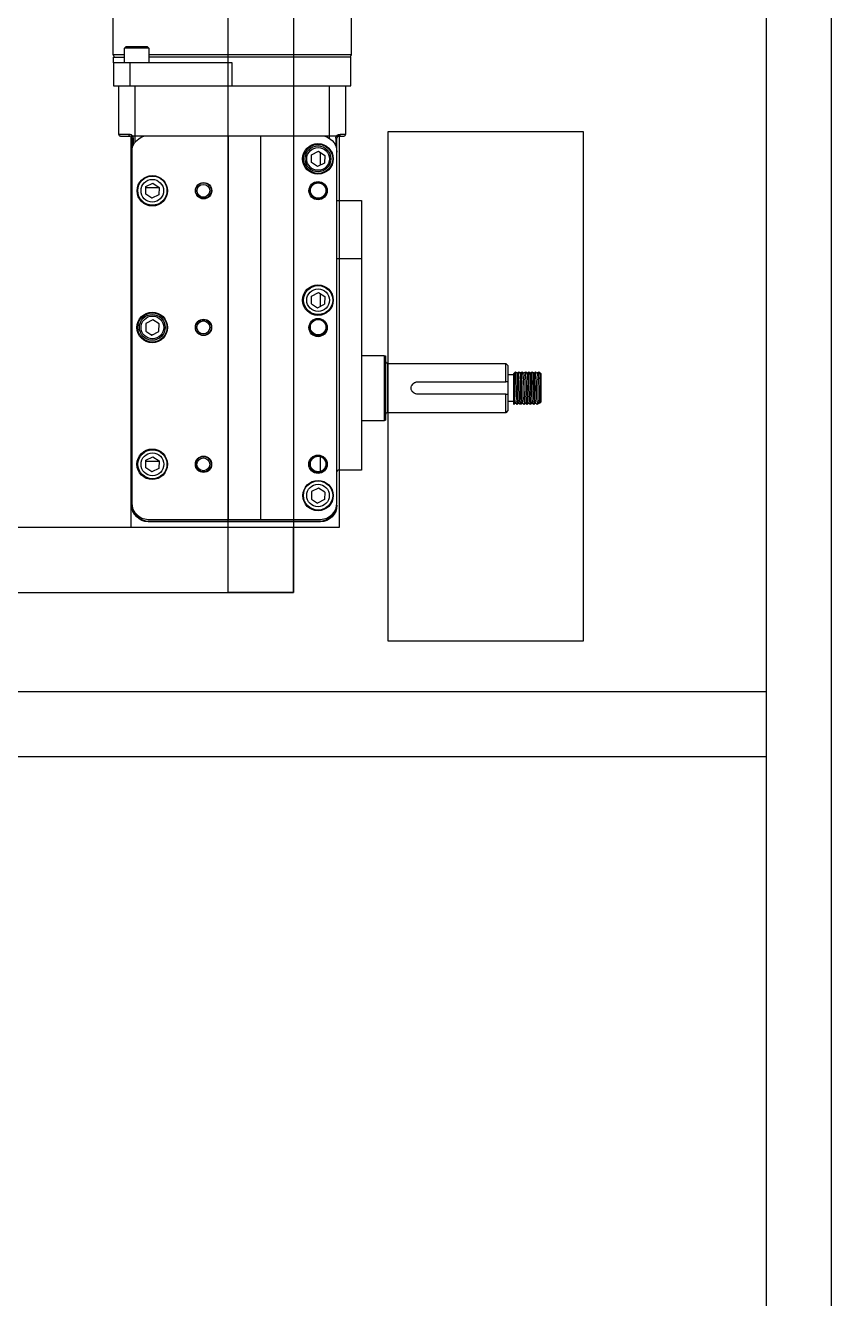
# Model space of a CAD drawing. Header units: inches. Extents: x 4 to 211, y 30 to 478.
# Drawn here: x 84.81 to 97.16, y 398.12 to 417.62 of the extents above; entities that cross this region are included whole.
import ezdxf

# ---------------------------------------------------------------- set-up
doc = ezdxf.new("R2010")
doc.units = ezdxf.units.IN
doc.header["$MEASUREMENT"] = 0
doc.layers.add('CONSTRUCTION', color=3, linetype='Continuous')
doc.layers.add('OBJECT', color=7, linetype='Continuous')

msp = doc.modelspace()

# ---------------------------------------------------------------- linework, layer by layer
at = {"layer": 'CONSTRUCTION'}
for p, q in [((86.15164, 417.17057), (86.15164, 421.69445)), ((89.80088, 421.69445), (89.80088, 417.17057)), ((86.17257, 417.13709), (86.15164, 417.17057)), ((86.15583, 417.17057), (86.15164, 417.17057)), ((86.1642, 417.17057), (86.15583, 417.17057)), ((86.18512, 417.17057), (86.1642, 417.17057)), ((86.2186, 417.17057), (86.18512, 417.17057)), ((86.26045, 417.17057), (86.2186, 417.17057)), ((86.31904, 417.17057), (86.26045, 417.17057)), ((86.32322, 417.17057), (86.31904, 417.17057)), ((86.32322, 417.27519), (86.34833, 417.3003)), ((86.32322, 417.04921), (86.32322, 417.27519)), ((86.32741, 417.27519), (86.32322, 417.27519)), ((86.33996, 417.27519), (86.32741, 417.27519)), ((86.36507, 417.27519), (86.33996, 417.27519)), ((86.34833, 417.3003), (86.3567, 417.3003)), ((86.3567, 417.3003), (86.38181, 417.3003)), ((86.39855, 417.27519), (86.36507, 417.27519)), ((86.38181, 417.3003), (86.41111, 417.3003)), ((86.44459, 417.27519), (86.39855, 417.27519)), ((86.41111, 417.3003), (86.45296, 417.3003)), ((86.49062, 417.27519), (86.44459, 417.27519)), ((86.45296, 417.3003), (86.49899, 417.3003)), ((86.54084, 417.27519), (86.49062, 417.27519)), ((86.49899, 417.3003), (86.54502, 417.3003)), ((86.58687, 417.27519), (86.54084, 417.27519)), ((86.54502, 417.3003), (86.58687, 417.3003)), ((86.58687, 417.3003), (86.62454, 417.3003)), ((86.62872, 417.27519), (86.58687, 417.27519)), ((86.62454, 417.3003), (86.65383, 417.3003)), ((86.6622, 417.27519), (86.62872, 417.27519)), ((86.65383, 417.3003), (86.67057, 417.3003)), ((86.68731, 417.27519), (86.6622, 417.27519)), ((86.67057, 417.3003), (86.67476, 417.3003)), ((86.67476, 417.3003), (86.69986, 417.27519)), ((86.69986, 417.27519), (86.68731, 417.27519)), ((86.69986, 417.27519), (86.69986, 417.04921)), ((86.76264, 417.17057), (86.69986, 417.17057)), ((86.87982, 417.17057), (86.76264, 417.17057)), ((87.00536, 417.17057), (86.87982, 417.17057)), ((87.1351, 417.17057), (87.00536, 417.17057)), ((87.2732, 417.17057), (87.1351, 417.17057)), ((87.4113, 417.17057), (87.2732, 417.17057)), ((87.55777, 417.17057), (87.4113, 417.17057)), ((87.70424, 417.17057), (87.55777, 417.17057)), ((87.8549, 417.17057), (87.70424, 417.17057)), ((88.00556, 417.17057), (87.8549, 417.17057)), ((88.15621, 417.17057), (88.00556, 417.17057)), ((88.30687, 417.17057), (88.15621, 417.17057)), ((88.45334, 417.17057), (88.30687, 417.17057)), ((88.59563, 417.17057), (88.45334, 417.17057)), ((88.73791, 417.17057), (88.59563, 417.17057)), ((88.87183, 417.17057), (88.73791, 417.17057)), ((88.99738, 417.17057), (88.87183, 417.17057)), ((89.11874, 417.17057), (88.99738, 417.17057)), ((89.23173, 417.17057), (89.11874, 417.17057)), ((89.33636, 417.17057), (89.23173, 417.17057)), ((89.43261, 417.17057), (89.33636, 417.17057)), ((89.52049, 417.17057), (89.43261, 417.17057)), ((89.59582, 417.17057), (89.52049, 417.17057)), ((89.65859, 417.17057), (89.59582, 417.17057)), ((89.70881, 417.17057), (89.65859, 417.17057)), ((89.75066, 417.17057), (89.70881, 417.17057)), ((89.77996, 417.17057), (89.75066, 417.17057)), ((89.7967, 417.17057), (89.77996, 417.17057)), ((89.80088, 417.17057), (89.78414, 417.13709)), ((89.80088, 417.17057), (89.7967, 417.17057)), ((86.15583, 417.04921), (86.15583, 417.13709)), ((86.15583, 417.13709), (86.1642, 417.13709)), ((86.16001, 417.04921), (86.15583, 417.04921)), ((86.15583, 417.04921), (86.15583, 416.69767)), ((86.17675, 417.04921), (86.16001, 417.04921)), ((86.1642, 417.13709), (86.18094, 417.13709)), ((86.19768, 417.04921), (86.17675, 417.04921)), ((86.18094, 417.13709), (86.21023, 417.13709)), ((86.23116, 417.04921), (86.19768, 417.04921)), ((86.21023, 417.13709), (86.25626, 417.13709)), ((86.26882, 417.04921), (86.23116, 417.04921)), ((86.25626, 417.13709), (86.31067, 417.13709)), ((86.31067, 417.04921), (86.26882, 417.04921)), ((86.31067, 417.13709), (86.32322, 417.13709)), ((86.3567, 417.04921), (86.31067, 417.04921)), ((86.40692, 417.04921), (86.3567, 417.04921)), ((87.97626, 417.04921), (86.40692, 417.04921)), ((86.40692, 417.04921), (86.40692, 416.69767)), ((86.74171, 417.13709), (86.69986, 417.13709)), ((86.85889, 417.13709), (86.74171, 417.13709)), ((86.98025, 417.13709), (86.85889, 417.13709)), ((87.10999, 417.13709), (86.98025, 417.13709)), ((87.2439, 417.13709), (87.10999, 417.13709)), ((87.38619, 417.13709), (87.2439, 417.13709)), ((87.52848, 417.13709), (87.38619, 417.13709)), ((87.67495, 417.13709), (87.52848, 417.13709)), ((87.8256, 417.13709), (87.67495, 417.13709)), ((87.97626, 417.13709), (87.8256, 417.13709)), ((88.12692, 417.13709), (87.97626, 417.13709)), ((87.97626, 416.69767), (87.97626, 417.04921)), ((88.27757, 417.13709), (88.12692, 417.13709)), ((88.42405, 417.13709), (88.27757, 417.13709)), ((88.56633, 417.13709), (88.42405, 417.13709)), ((88.70862, 417.13709), (88.56633, 417.13709)), ((88.84254, 417.13709), (88.70862, 417.13709)), ((88.97227, 417.13709), (88.84254, 417.13709)), ((89.09363, 417.13709), (88.97227, 417.13709)), ((89.21081, 417.13709), (89.09363, 417.13709)), ((89.31543, 417.13709), (89.21081, 417.13709)), ((89.41168, 417.13709), (89.31543, 417.13709)), ((89.49957, 417.13709), (89.41168, 417.13709)), ((89.57908, 417.13709), (89.49957, 417.13709)), ((89.64185, 417.13709), (89.57908, 417.13709)), ((89.70044, 417.13709), (89.64185, 417.13709)), ((89.74229, 417.13709), (89.70044, 417.13709)), ((89.77159, 417.13709), (89.74229, 417.13709)), ((89.79251, 417.13709), (89.77159, 417.13709)), ((89.7967, 417.13709), (89.79251, 417.13709)), ((89.7967, 417.04921), (89.7967, 417.13709)), ((89.7967, 416.69767), (89.7967, 417.04921)), ((86.15583, 416.69767), (86.16001, 416.69767)), ((86.16001, 416.69767), (86.17675, 416.69767)), ((86.17675, 416.69767), (86.19768, 416.69767)), ((86.19768, 416.69767), (86.23116, 416.69767)), ((86.23116, 416.69767), (86.26882, 416.69767)), ((86.23952, 415.95276), (86.23952, 416.69767)), ((86.26882, 416.69767), (86.31067, 416.69767)), ((86.31067, 416.69767), (86.3567, 416.69767)), ((86.3567, 416.69767), (86.40692, 416.69767)), ((86.40692, 416.69767), (87.97626, 416.69767)), ((86.49062, 415.83977), (86.49062, 416.69767)), ((87.97626, 416.69767), (88.12692, 416.69767)), ((88.12692, 416.69767), (88.27757, 416.69767)), ((88.27757, 416.69767), (88.42405, 416.69767)), ((88.42405, 416.69767), (88.53704, 416.69767)), ((88.53704, 416.69767), (89.4619, 416.69767)), ((89.4619, 416.69767), (89.51212, 416.69767)), ((89.4619, 416.69767), (89.4619, 415.89417)), ((89.51212, 416.69767), (89.55816, 416.69767)), ((89.55816, 416.69767), (89.60419, 416.69767)), ((89.60419, 416.69767), (89.64185, 416.69767)), ((89.64185, 416.69767), (89.67115, 416.69767)), ((89.67115, 416.69767), (89.69626, 416.69767)), ((89.69626, 416.69767), (89.70881, 416.69767)), ((89.70881, 416.69767), (89.713, 416.69767)), ((89.713, 416.69767), (89.74229, 416.69767)), ((89.713, 416.69767), (89.713, 415.95276)), ((89.74229, 416.69767), (89.77159, 416.69767)), ((89.77159, 416.69767), (89.79251, 416.69767)), ((89.79251, 416.69767), (89.7967, 416.69767)), ((86.24371, 415.95276), (86.23952, 415.95276)), ((86.23952, 415.95276), (86.23952, 415.94858)), ((86.23952, 415.94858), (86.23952, 415.94439)), ((86.23952, 415.94439), (86.24371, 415.93602)), ((86.24789, 415.95276), (86.24371, 415.95276)), ((86.24371, 415.93602), (86.24789, 415.93184)), ((86.26463, 415.95276), (86.24789, 415.95276)), ((86.24789, 415.93184), (86.25208, 415.92765)), ((86.25208, 415.92765), (86.25626, 415.92765)), ((86.25626, 415.92765), (86.26463, 415.92347)), ((86.28137, 415.95276), (86.26463, 415.95276)), ((86.26463, 415.92347), (86.26882, 415.92347)), ((86.26882, 415.92347), (86.273, 415.92347)), ((86.273, 415.92347), (86.27719, 415.92347)), ((86.27719, 415.92347), (86.28974, 415.92347)), ((86.3023, 415.95276), (86.28137, 415.95276)), ((86.28974, 415.92347), (86.30648, 415.92347)), ((86.33159, 415.95276), (86.3023, 415.95276)), ((86.30648, 415.92347), (86.32741, 415.92347)), ((86.32741, 415.92347), (86.34833, 415.92347)), ((86.36089, 415.95276), (86.33159, 415.95276)), ((86.34833, 415.92347), (86.37763, 415.92347)), ((86.39437, 415.95276), (86.36089, 415.95276)), ((86.37763, 415.92347), (86.40692, 415.92347)), ((86.41111, 415.95276), (86.39437, 415.95276)), ((86.39437, 415.94858), (86.39437, 415.95276)), ((86.39437, 415.94439), (86.39437, 415.94858)), ((86.39437, 415.93602), (86.39437, 415.94439)), ((86.39855, 415.93184), (86.39437, 415.93602)), ((86.39855, 415.92765), (86.39855, 415.93184)), ((86.40274, 415.92765), (86.39855, 415.92765)), ((86.40274, 415.92347), (86.40274, 415.92765)), ((86.40692, 415.92347), (86.40274, 415.92347)), ((86.41529, 415.92347), (86.40692, 415.92347)), ((86.43203, 415.94439), (86.41111, 415.95276)), ((86.42366, 415.91928), (86.41529, 415.92347)), ((86.42785, 415.91091), (86.42366, 415.91928)), ((86.43622, 415.90254), (86.42785, 415.91091)), ((86.44877, 415.93184), (86.43203, 415.94439)), ((86.43622, 415.89417), (86.43622, 415.90254)), ((86.4404, 415.89417), (86.43622, 415.89417)), ((86.43622, 415.89417), (86.43622, 415.68074)), ((86.44459, 415.89417), (86.4404, 415.89417)), ((86.44877, 415.89417), (86.44459, 415.89417)), ((86.45714, 415.9151), (86.44877, 415.93184)), ((86.45296, 415.89417), (86.44877, 415.89417)), ((86.45714, 415.89417), (86.45296, 415.89417)), ((86.45296, 415.77699), (86.47806, 415.82303)), ((86.46132, 415.89417), (86.45714, 415.9151)), ((86.46132, 415.89417), (86.45714, 415.89417)), ((86.46132, 415.79373), (86.46132, 415.89417)), ((86.47806, 415.82303), (86.51154, 415.86069)), ((86.51154, 415.86069), (86.54921, 415.88999)), ((86.54921, 415.88999), (86.59106, 415.9151)), ((86.59106, 415.9151), (86.63709, 415.92765)), ((86.63709, 415.92765), (86.68731, 415.93184)), ((86.68731, 415.93184), (87.91349, 415.93184)), ((87.91349, 415.93184), (87.93023, 415.93184)), ((87.91349, 415.93184), (87.91349, 410.05204)), ((87.93023, 415.93184), (87.95534, 415.93184)), ((87.95534, 415.93184), (87.99719, 415.93184)), ((87.99719, 415.93184), (88.04741, 415.93184)), ((88.04741, 415.93184), (88.11018, 415.93184)), ((88.11018, 415.93184), (88.17714, 415.93184)), ((88.17714, 415.93184), (88.25247, 415.93184)), ((88.25247, 415.93184), (88.33198, 415.93184)), ((88.33198, 415.93184), (88.41149, 415.93184)), ((88.41144, 415.93132), (88.41144, 410.05169)), ((88.41149, 415.93184), (88.49519, 415.93184)), ((88.49519, 415.93184), (88.5747, 415.93184)), ((88.5747, 415.93184), (88.65003, 415.93184)), ((88.65003, 415.93184), (88.71699, 415.93184)), ((88.71699, 415.93184), (88.77976, 415.93184)), ((88.77976, 415.93184), (88.82998, 415.93184)), ((88.82998, 415.93184), (88.87183, 415.93184)), ((88.87183, 415.93184), (88.89694, 415.93184)), ((88.89694, 415.93184), (88.91368, 415.93184)), ((88.91368, 415.93184), (89.32799, 415.93184)), ((88.91368, 415.93184), (88.91368, 410.05204)), ((89.32799, 415.93184), (89.37821, 415.92765)), ((89.37821, 415.92765), (89.42424, 415.9151)), ((89.42424, 415.9151), (89.46609, 415.88999)), ((89.46609, 415.88999), (89.50794, 415.86069)), ((89.50794, 415.86069), (89.53723, 415.82303)), ((89.53723, 415.82303), (89.56234, 415.77699)), ((89.56234, 415.90254), (89.57071, 415.92347)), ((89.56234, 415.89417), (89.56234, 415.90254)), ((89.56234, 415.89417), (89.56234, 415.77699)), ((89.56653, 415.89417), (89.56234, 415.89417)), ((89.57071, 415.89417), (89.56653, 415.89417)), ((89.57071, 415.92347), (89.58327, 415.94021)), ((89.5749, 415.89417), (89.57071, 415.89417)), ((89.5749, 415.92347), (89.58745, 415.92347)), ((89.57908, 415.89417), (89.5749, 415.89417)), ((89.58327, 415.90673), (89.57908, 415.89836)), ((89.57908, 415.89836), (89.57908, 415.89417)), ((89.57908, 415.68074), (89.57908, 415.89417)), ((89.57908, 415.89417), (89.57908, 415.89417)), ((89.58327, 415.94021), (89.60419, 415.94858)), ((89.58745, 415.9151), (89.58327, 415.91091)), ((89.58327, 415.91091), (89.58327, 415.90673)), ((89.58745, 415.92347), (89.60419, 415.92347)), ((89.59164, 415.91928), (89.58745, 415.9151)), ((89.60001, 415.92347), (89.59164, 415.91928)), ((89.60419, 415.92347), (89.60001, 415.92347)), ((89.60419, 415.94858), (89.6293, 415.95276)), ((89.60419, 415.92347), (89.60838, 415.92347)), ((89.60838, 415.92347), (89.60419, 415.92347)), ((89.60838, 415.92347), (89.62512, 415.92347)), ((89.61256, 415.92347), (89.60838, 415.92347)), ((89.61675, 415.92765), (89.61256, 415.92347)), ((89.62093, 415.92765), (89.61675, 415.92765)), ((89.62512, 415.93184), (89.62093, 415.92765)), ((89.6293, 415.94439), (89.62512, 415.93602)), ((89.62512, 415.93602), (89.62512, 415.93184)), ((89.62512, 415.92347), (89.64185, 415.92347)), ((89.65022, 415.95276), (89.6293, 415.95276)), ((89.6293, 415.95276), (89.6293, 415.94858)), ((89.6293, 415.94858), (89.6293, 415.94439)), ((89.64185, 415.92347), (89.65441, 415.92347)), ((89.66696, 415.95276), (89.65022, 415.95276)), ((89.65441, 415.92347), (89.66278, 415.92347)), ((89.66278, 415.92347), (89.67115, 415.92347)), ((89.67952, 415.95276), (89.66696, 415.95276)), ((89.67115, 415.92347), (89.67952, 415.92347)), ((89.69207, 415.95276), (89.67952, 415.95276)), ((89.67952, 415.92347), (89.6837, 415.92347)), ((89.6837, 415.92347), (89.68789, 415.92347)), ((89.68789, 415.92347), (89.69626, 415.92765)), ((89.70044, 415.95276), (89.69207, 415.95276)), ((89.69626, 415.92765), (89.70044, 415.92765)), ((89.70881, 415.95276), (89.70044, 415.95276)), ((89.70044, 415.92765), (89.70463, 415.93184)), ((89.70463, 415.93184), (89.70881, 415.93602)), ((89.713, 415.95276), (89.70881, 415.95276)), ((89.70881, 415.93602), (89.713, 415.94439)), ((89.713, 415.94858), (89.713, 415.95276)), ((89.713, 415.94439), (89.713, 415.94858)), ((86.43622, 415.68074), (86.4404, 415.73096)), ((86.43622, 415.68074), (86.43622, 410.30313)), ((86.4404, 415.73096), (86.45296, 415.77699)), ((89.18988, 415.52171), (89.19407, 415.63889)), ((89.19407, 415.63889), (89.29869, 415.6933)), ((89.29869, 415.6933), (89.39495, 415.63052)), ((89.32799, 415.47987), (89.32799, 415.67237)), ((89.39495, 415.63052), (89.39076, 415.51334)), ((89.56234, 415.77699), (89.5749, 415.73096)), ((89.5749, 415.73096), (89.57908, 415.68074)), ((89.57908, 410.30313), (89.57908, 415.68074)), ((89.28614, 415.45894), (89.18988, 415.52171)), ((89.39076, 415.51334), (89.28614, 415.45894)), ((86.64965, 415.03627), (86.65383, 415.15344)), ((86.7459, 414.97349), (86.64965, 415.03627)), ((86.65383, 415.15344), (86.75845, 415.20366)), ((86.85471, 415.13252), (86.65383, 415.13252)), ((86.85052, 415.0279), (86.7459, 414.97349)), ((86.75845, 415.20366), (86.85471, 415.14089)), ((86.85471, 415.14089), (86.85052, 415.0279)), ((86.75008, 414.97349), (86.7459, 414.97349)), ((89.57908, 414.94001), (89.60838, 414.94001)), ((89.60838, 414.94001), (89.95572, 414.94001)), ((89.95572, 414.94001), (89.95572, 414.93164)), ((89.95572, 414.93164), (89.95572, 414.9149)), ((89.95572, 414.9149), (89.95572, 414.88142)), ((89.95572, 414.88142), (89.95572, 414.83957)), ((89.95572, 414.83957), (89.95572, 414.78099)), ((89.95572, 414.78099), (89.95572, 414.71403)), ((89.95572, 414.71403), (89.95572, 414.6387)), ((89.95572, 414.6387), (89.95572, 414.555)), ((89.95572, 414.555), (89.95572, 414.46293)), ((89.95572, 414.46293), (89.95572, 414.3625)), ((89.95572, 414.3625), (89.95572, 414.26206)), ((89.95572, 414.26206), (89.95572, 414.15325)), ((89.95572, 414.15325), (89.95572, 414.04444)), ((89.95572, 414.04444), (89.57908, 414.04444)), ((89.95572, 414.04444), (89.95572, 410.80951)), ((89.18988, 413.35812), (89.19407, 413.47529)), ((89.19407, 413.47529), (89.29869, 413.5297)), ((89.29869, 413.5297), (89.39495, 413.46692)), ((89.32799, 413.31627), (89.32799, 413.50877)), ((89.39495, 413.46692), (89.39076, 413.34975)), ((89.18988, 413.35812), (89.28614, 413.29534)), ((89.28614, 413.29534), (89.39076, 413.34975)), ((86.75845, 413.11121), (86.65383, 413.0568)), ((86.85471, 413.04843), (86.75845, 413.11121)), ((86.65383, 413.0568), (86.64965, 412.93963)), ((86.64965, 412.93963), (86.7459, 412.87685)), ((86.7459, 412.87685), (86.85052, 412.93126)), ((86.75008, 412.88104), (86.7459, 412.88104)), ((86.85052, 412.93126), (86.85471, 413.04843)), ((89.95572, 412.56717), (90.30726, 412.56717)), ((90.30726, 412.56717), (90.32818, 412.5588)), ((90.30726, 412.56717), (90.30726, 412.56298)), ((90.30726, 412.56298), (90.30726, 412.54625)), ((90.30726, 412.54625), (90.30726, 412.51277)), ((90.30726, 412.51277), (90.30726, 412.47092)), ((90.32818, 412.5588), (90.32818, 412.54625)), ((90.32818, 412.54625), (90.32818, 412.52532)), ((90.32818, 412.52532), (90.32818, 412.49184)), ((90.32818, 412.49184), (90.32818, 412.44581)), ((90.30726, 412.47092), (90.30726, 412.4207)), ((90.30726, 412.4207), (90.30726, 412.36211)), ((90.30726, 412.36211), (90.30726, 412.29515)), ((90.30726, 412.29515), (90.30726, 412.21982)), ((90.32818, 412.47929), (90.32818, 412.47092)), ((90.32818, 412.47092), (90.33236, 412.46673)), ((90.32818, 412.44581), (90.32818, 412.3914)), ((90.32818, 412.3914), (90.32818, 412.32863)), ((90.32818, 412.32863), (90.32818, 412.25749)), ((90.33236, 412.46673), (90.33236, 412.45836)), ((90.33236, 412.45836), (90.33655, 412.45418)), ((90.33655, 412.45418), (90.34492, 412.44999)), ((90.34492, 412.44999), (90.3491, 412.44581)), ((90.3491, 412.44581), (90.35747, 412.44581)), ((90.35747, 412.44581), (90.36166, 412.44162)), ((90.36166, 412.44162), (92.16954, 412.44162)), ((90.36166, 412.42907), (90.36166, 412.44162)), ((90.36166, 412.40396), (90.36166, 412.42907)), ((90.36166, 412.36629), (90.36166, 412.40396)), ((90.36166, 412.32026), (90.36166, 412.36629)), ((90.36166, 412.26586), (90.36166, 412.32026)), ((92.16954, 412.44162), (92.20302, 412.41233)), ((92.16954, 412.43325), (92.16954, 412.44162)), ((92.16954, 412.41233), (92.16954, 412.43325)), ((92.16954, 412.37885), (92.16954, 412.41233)), ((92.16954, 412.337), (92.16954, 412.37885)), ((92.16954, 412.2826), (92.16954, 412.337)), ((92.20302, 412.41233), (92.20302, 412.40814)), ((92.20302, 412.40814), (92.20302, 412.3914)), ((92.20302, 412.3914), (92.20302, 412.36629)), ((92.20302, 412.36629), (92.20302, 412.32444)), ((92.20302, 412.32444), (92.20302, 412.27841)), ((92.29509, 412.29097), (92.30764, 412.30352)), ((92.30764, 412.30352), (92.3202, 412.31608)), ((92.31183, 412.24493), (92.31601, 412.29934)), ((92.31601, 412.29934), (92.31183, 412.24493)), ((92.31601, 412.29934), (92.3202, 412.31608)), ((92.3202, 412.31608), (92.31601, 412.29934)), ((92.3202, 412.31608), (92.33275, 412.30352)), ((92.3202, 412.31608), (92.3202, 412.31608)), ((92.33275, 412.30352), (92.34531, 412.29097)), ((92.34531, 412.29097), (92.35786, 412.30352)), ((92.35786, 412.30352), (92.37041, 412.31608)), ((92.36623, 412.29934), (92.37041, 412.31608)), ((92.37041, 412.31608), (92.36623, 412.29934)), ((92.36623, 412.24493), (92.36623, 412.29934)), ((92.36623, 412.29934), (92.36623, 412.24493)), ((92.37041, 412.31608), (92.38297, 412.30352)), ((92.37041, 412.31608), (92.37041, 412.31608)), ((92.38297, 412.30352), (92.39552, 412.29097)), ((92.39552, 412.29097), (92.40808, 412.30352)), ((92.40808, 412.30352), (92.42063, 412.31608)), ((92.41645, 412.24493), (92.42063, 412.29934)), ((92.42063, 412.29934), (92.41645, 412.24493)), ((92.42063, 412.31608), (92.43319, 412.30352)), ((92.42063, 412.31608), (92.42063, 412.31608)), ((92.42063, 412.29934), (92.42063, 412.31608)), ((92.42063, 412.31608), (92.42063, 412.29934)), ((92.43319, 412.30352), (92.44574, 412.29097)), ((92.44574, 412.29097), (92.4583, 412.30352)), ((92.4583, 412.30352), (92.47504, 412.31608)), ((92.47085, 412.29934), (92.46667, 412.24493)), ((92.47085, 412.29934), (92.46667, 412.24493)), ((92.47504, 412.31608), (92.47085, 412.29934)), ((92.47085, 412.31608), (92.47085, 412.29934)), ((92.47504, 412.31608), (92.48759, 412.30352)), ((92.47504, 412.31608), (92.47504, 412.31608)), ((92.48759, 412.30352), (92.50015, 412.29097)), ((92.50015, 412.29097), (92.5127, 412.30352)), ((92.5127, 412.30352), (92.52526, 412.31608)), ((92.51689, 412.24493), (92.52107, 412.29934)), ((92.52107, 412.29934), (92.51689, 412.24493)), ((92.52107, 412.29934), (92.52526, 412.31608)), ((92.52526, 412.31608), (92.52107, 412.29934)), ((92.52526, 412.31608), (92.53781, 412.30352)), ((92.52526, 412.31608), (92.52526, 412.31608)), ((92.53781, 412.30352), (92.55037, 412.29097)), ((92.55037, 412.29097), (92.56292, 412.30352)), ((92.56292, 412.30352), (92.57548, 412.31608)), ((92.56711, 412.24493), (92.57129, 412.29934)), ((92.57129, 412.29934), (92.56711, 412.24493)), ((92.57129, 412.29934), (92.57548, 412.31608)), ((92.57548, 412.31608), (92.57129, 412.29934)), ((92.57548, 412.31608), (92.58803, 412.30352)), ((92.57548, 412.31608), (92.57548, 412.31608)), ((92.58803, 412.30352), (92.60058, 412.29097)), ((92.60058, 412.29097), (92.61314, 412.30352)), ((92.61314, 412.30352), (92.62569, 412.31608)), ((92.62151, 412.29934), (92.62569, 412.31608)), ((92.62569, 412.31608), (92.62151, 412.29934)), ((92.62151, 412.24493), (92.62151, 412.29934)), ((92.62151, 412.29934), (92.62151, 412.24493)), ((92.62569, 412.31608), (92.63825, 412.30352)), ((92.62569, 412.31608), (92.62569, 412.31608)), ((92.63825, 412.30352), (92.6508, 412.29097)), ((92.6508, 412.29097), (92.66336, 412.30352)), ((92.66336, 412.30352), (92.67591, 412.31608)), ((92.67591, 412.30352), (92.67173, 412.29097)), ((92.67591, 412.31608), (92.70521, 412.28678)), ((92.67591, 412.31608), (92.67591, 412.31189)), ((92.67591, 412.31189), (92.67591, 412.30771)), ((92.67591, 412.30771), (92.67591, 412.30352)), ((90.30726, 412.21982), (90.30726, 412.14449)), ((90.30726, 412.14449), (90.30726, 412.06498)), ((90.32818, 412.25749), (90.32818, 412.18216)), ((90.32818, 412.18216), (90.32818, 412.10683)), ((90.32818, 412.10683), (90.32818, 412.02732)), ((90.36166, 412.20308), (90.36166, 412.26586)), ((90.36166, 412.13612), (90.36166, 412.20308)), ((90.36166, 412.06498), (90.36166, 412.13612)), ((90.72156, 412.08172), (90.72575, 412.09846)), ((90.72575, 412.09846), (90.72993, 412.10683)), ((90.72993, 412.10683), (90.73412, 412.11101)), ((90.73412, 412.11101), (90.74249, 412.12357)), ((90.74249, 412.12357), (90.74667, 412.13194)), ((90.74667, 412.13194), (90.75923, 412.14031)), ((90.75923, 412.14031), (90.76341, 412.14449)), ((90.76341, 412.14449), (90.77178, 412.14868)), ((90.77178, 412.14868), (90.78015, 412.15286)), ((90.78015, 412.15286), (90.78433, 412.15705)), ((90.78433, 412.15705), (90.7927, 412.15705)), ((90.7927, 412.15705), (90.80107, 412.16123)), ((90.80107, 412.16123), (90.80944, 412.16123)), ((90.80944, 412.16123), (90.81363, 412.16123)), ((90.81363, 412.16123), (92.16954, 412.16123)), ((92.16954, 412.22401), (92.16954, 412.2826)), ((92.16954, 412.16123), (92.16954, 412.22401)), ((92.19465, 412.16123), (92.16954, 412.16123)), ((92.20302, 412.16123), (92.19465, 412.16123)), ((92.20302, 412.27841), (92.20302, 412.22401)), ((92.20302, 412.27423), (92.29509, 412.27423)), ((92.20302, 412.22401), (92.20302, 412.16123)), ((92.20302, 412.16123), (92.20302, 411.97291)), ((92.29509, 412.28678), (92.29509, 412.29097)), ((92.29509, 412.27423), (92.29509, 412.28678)), ((92.29509, 412.26586), (92.29509, 412.27423)), ((92.29509, 412.25749), (92.29509, 412.26586)), ((92.29509, 412.23656), (92.29509, 412.25749)), ((92.29509, 412.21982), (92.29509, 412.23656)), ((92.29509, 412.20727), (92.29509, 412.21982)), ((92.29509, 412.17379), (92.29509, 412.20727)), ((92.29509, 412.15705), (92.29509, 412.17379)), ((92.29509, 412.13612), (92.29509, 412.15705)), ((92.29509, 412.09846), (92.29509, 412.13612)), ((92.29509, 412.07754), (92.29509, 412.09846)), ((92.30764, 412.06498), (92.31183, 412.16542)), ((92.31183, 412.16542), (92.30764, 412.06498)), ((92.31183, 412.16542), (92.31183, 412.24493)), ((92.31183, 412.24493), (92.31183, 412.16542)), ((92.33694, 412.15286), (92.33275, 412.06498)), ((92.34112, 412.22401), (92.33694, 412.15286)), ((92.34531, 412.29097), (92.34112, 412.27423)), ((92.34112, 412.27423), (92.34112, 412.22401)), ((92.34531, 412.28678), (92.34531, 412.29097)), ((92.35786, 412.06498), (92.36204, 412.16542)), ((92.36204, 412.16542), (92.35786, 412.06498)), ((92.36204, 412.16542), (92.36623, 412.24493)), ((92.36623, 412.24493), (92.36204, 412.16542)), ((92.38715, 412.15286), (92.38297, 412.06498)), ((92.39134, 412.22401), (92.38715, 412.15286)), ((92.39552, 412.27423), (92.39134, 412.22401)), ((92.39552, 412.28678), (92.39552, 412.29097)), ((92.39552, 412.29097), (92.39552, 412.27423)), ((92.40808, 412.06498), (92.41226, 412.16542)), ((92.41226, 412.16542), (92.40808, 412.06498)), ((92.41226, 412.16542), (92.41645, 412.24493)), ((92.41645, 412.24493), (92.41226, 412.16542)), ((92.43737, 412.15286), (92.43319, 412.06498)), ((92.44156, 412.22401), (92.43737, 412.15286)), ((92.44574, 412.27423), (92.44156, 412.22401)), ((92.44993, 412.28678), (92.44574, 412.29097)), ((92.44574, 412.29097), (92.44574, 412.27423)), ((92.46667, 412.24493), (92.46248, 412.16542)), ((92.46667, 412.24493), (92.46248, 412.16542)), ((92.46248, 412.16542), (92.46248, 412.06498)), ((92.46248, 412.16542), (92.46248, 412.06498)), ((92.49178, 412.22401), (92.48759, 412.15286)), ((92.48759, 412.15286), (92.48759, 412.06498)), ((92.49596, 412.27423), (92.49178, 412.22401)), ((92.50015, 412.29097), (92.49596, 412.27423)), ((92.50015, 412.28678), (92.50015, 412.29097)), ((92.5127, 412.06498), (92.51689, 412.16542)), ((92.51689, 412.16542), (92.5127, 412.06498)), ((92.51689, 412.16542), (92.51689, 412.24493)), ((92.51689, 412.24493), (92.51689, 412.16542)), ((92.542, 412.15286), (92.53781, 412.06498)), ((92.54618, 412.27423), (92.542, 412.22401)), ((92.542, 412.22401), (92.542, 412.15286)), ((92.55037, 412.29097), (92.54618, 412.27423)), ((92.55037, 412.28678), (92.55037, 412.29097)), ((92.56292, 412.06498), (92.56711, 412.16542)), ((92.56711, 412.16542), (92.56292, 412.06498)), ((92.56711, 412.16542), (92.56711, 412.24493)), ((92.56711, 412.24493), (92.56711, 412.16542)), ((92.59221, 412.15286), (92.58803, 412.06498)), ((92.5964, 412.22401), (92.59221, 412.15286)), ((92.60058, 412.29097), (92.5964, 412.27423)), ((92.5964, 412.27423), (92.5964, 412.22401)), ((92.60058, 412.28678), (92.60058, 412.29097)), ((92.61314, 412.06498), (92.61732, 412.16542)), ((92.61732, 412.16542), (92.61314, 412.06498)), ((92.61732, 412.16542), (92.62151, 412.24493)), ((92.62151, 412.24493), (92.61732, 412.16542)), ((92.64243, 412.15286), (92.63825, 412.06498)), ((92.64662, 412.22401), (92.64243, 412.15286)), ((92.6508, 412.27423), (92.64662, 412.22401)), ((92.6508, 412.28678), (92.6508, 412.29097)), ((92.6508, 412.29097), (92.6508, 412.27423)), ((92.66754, 412.16542), (92.66336, 412.06498)), ((92.66754, 412.16542), (92.66336, 412.06498)), ((92.67173, 412.24493), (92.66754, 412.16542)), ((92.67173, 412.24493), (92.66754, 412.16542)), ((92.67173, 412.29097), (92.67173, 412.27841)), ((92.68847, 412.2826), (92.67173, 412.27841)), ((92.67173, 412.27841), (92.67173, 412.24493)), ((92.67173, 412.27841), (92.67173, 412.24493)), ((92.67173, 412.27841), (92.67173, 412.27841)), ((92.69265, 412.2826), (92.68847, 412.2826)), ((92.69265, 412.15286), (92.68847, 412.06498)), ((92.70102, 412.2826), (92.69265, 412.2826)), ((92.69684, 412.22401), (92.69265, 412.15286)), ((92.70102, 412.26167), (92.69684, 412.22401)), ((92.69684, 412.21564), (92.70102, 412.24075)), ((92.69684, 412.20308), (92.69684, 412.21564)), ((92.69684, 412.18634), (92.69684, 412.20308)), ((92.69684, 412.15286), (92.69684, 412.18634)), ((92.69684, 412.13612), (92.69684, 412.15286)), ((92.69684, 412.11938), (92.69684, 412.13612)), ((92.69684, 412.08172), (92.69684, 412.11938)), ((92.70102, 412.27841), (92.70102, 412.2826)), ((92.70102, 412.2826), (92.70102, 412.26167)), ((92.70102, 412.26167), (92.70102, 412.27841)), ((92.70102, 412.2533), (92.70102, 412.26167)), ((92.70102, 412.24075), (92.70102, 412.2533)), ((92.70521, 412.28678), (92.70521, 412.27423)), ((92.70521, 412.27423), (92.70521, 412.24912)), ((92.70521, 412.24912), (92.70521, 412.21145)), ((92.70521, 412.21145), (92.70521, 412.1696)), ((92.70521, 412.1696), (92.70521, 412.11938)), ((92.70521, 412.11938), (92.70521, 412.06498)), ((90.30726, 412.06498), (90.30726, 411.98965)), ((90.30726, 411.98965), (90.30726, 411.91014)), ((90.30726, 411.91014), (90.30726, 411.839)), ((90.32818, 412.02732), (90.32818, 411.9478)), ((90.32818, 411.9478), (90.32818, 411.87247)), ((90.36166, 411.99802), (90.36166, 412.06498)), ((90.36166, 411.93106), (90.36166, 411.99802)), ((90.36166, 411.86829), (90.36166, 411.93106)), ((90.72156, 412.07754), (90.72156, 412.08172)), ((90.72156, 412.06917), (90.72156, 412.07754)), ((90.72156, 412.0608), (90.72156, 412.06917)), ((90.72156, 412.05243), (90.72156, 412.0608)), ((90.72156, 412.04406), (90.72156, 412.05243)), ((90.72575, 412.03569), (90.72156, 412.04406)), ((90.72993, 412.02732), (90.72575, 412.03569)), ((90.72993, 412.02313), (90.72993, 412.02732)), ((90.73412, 412.01476), (90.72993, 412.02313)), ((90.74249, 412.01058), (90.73412, 412.01476)), ((90.74667, 412.00221), (90.74249, 412.01058)), ((90.75923, 411.99384), (90.74667, 412.00221)), ((90.76341, 411.98965), (90.75923, 411.99384)), ((90.77596, 411.98128), (90.76341, 411.98965)), ((90.78433, 411.9771), (90.77596, 411.98128)), ((90.7927, 411.9771), (90.78433, 411.9771)), ((90.80526, 411.97291), (90.7927, 411.9771)), ((90.81363, 411.97291), (90.80526, 411.97291)), ((92.16954, 411.97291), (90.81363, 411.97291)), ((92.16954, 411.97291), (92.19465, 411.97291)), ((92.16954, 411.91014), (92.16954, 411.97291)), ((92.16954, 411.85155), (92.16954, 411.91014)), ((92.19465, 411.97291), (92.20302, 411.97291)), ((92.20302, 411.97291), (92.20302, 411.91014)), ((92.20302, 411.91014), (92.20302, 411.85574)), ((92.29509, 412.05661), (92.29509, 412.07754)), ((92.29509, 412.03987), (92.29509, 412.05661)), ((92.29509, 412.01895), (92.29509, 412.03987)), ((92.29509, 411.99802), (92.29509, 412.01895)), ((92.29509, 411.9771), (92.29509, 411.99802)), ((92.29509, 411.96036), (92.29509, 411.9771)), ((92.29509, 411.93943), (92.29509, 411.96036)), ((92.29509, 411.92269), (92.29509, 411.93943)), ((92.29509, 411.90595), (92.29509, 411.92269)), ((92.29509, 411.88921), (92.29509, 411.90595)), ((92.29927, 411.88921), (92.30346, 411.96873)), ((92.30346, 411.96873), (92.29927, 411.88921)), ((92.30346, 411.96873), (92.30764, 412.06498)), ((92.30764, 412.06498), (92.30346, 411.96873)), ((92.32857, 411.91014), (92.32438, 411.85992)), ((92.33275, 412.06498), (92.32857, 411.98128)), ((92.32857, 411.98128), (92.32857, 411.91014)), ((92.35368, 411.96873), (92.35786, 412.06498)), ((92.35786, 412.06498), (92.35368, 411.96873)), ((92.35368, 411.88921), (92.35368, 411.96873)), ((92.35368, 411.96873), (92.35368, 411.88921)), ((92.37878, 411.91014), (92.3746, 411.85992)), ((92.38297, 412.06498), (92.37878, 411.98128)), ((92.37878, 411.98128), (92.37878, 411.91014)), ((92.40389, 411.88921), (92.40808, 411.96873)), ((92.40808, 411.96873), (92.40389, 411.88921)), ((92.40808, 411.96873), (92.40808, 412.06498)), ((92.40808, 412.06498), (92.40808, 411.96873)), ((92.429, 411.91014), (92.42482, 411.85992)), ((92.43319, 411.98128), (92.429, 411.91014)), ((92.43319, 412.06498), (92.43319, 411.98128)), ((92.4583, 411.96873), (92.45411, 411.88921)), ((92.4583, 411.96873), (92.45411, 411.88921)), ((92.46248, 412.06498), (92.4583, 411.96873)), ((92.46248, 412.06498), (92.4583, 411.96873)), ((92.47922, 411.91014), (92.47504, 411.85992)), ((92.48341, 411.98128), (92.47922, 411.91014)), ((92.48759, 412.06498), (92.48341, 411.98128)), ((92.50433, 411.88921), (92.50852, 411.96873)), ((92.50852, 411.96873), (92.50433, 411.88921)), ((92.50852, 411.96873), (92.5127, 412.06498)), ((92.5127, 412.06498), (92.50852, 411.96873)), ((92.53363, 411.98128), (92.52944, 411.91014)), ((92.52944, 411.91014), (92.52944, 411.85992)), ((92.53781, 412.06498), (92.53363, 411.98128)), ((92.55455, 411.88921), (92.55874, 411.96873)), ((92.55874, 411.96873), (92.55455, 411.88921)), ((92.55874, 411.96873), (92.56292, 412.06498)), ((92.56292, 412.06498), (92.55874, 411.96873)), ((92.58385, 411.91014), (92.57966, 411.85992)), ((92.58803, 412.06498), (92.58385, 411.98128)), ((92.58385, 411.98128), (92.58385, 411.91014)), ((92.60895, 411.96873), (92.61314, 412.06498)), ((92.61314, 412.06498), (92.60895, 411.96873)), ((92.60895, 411.88921), (92.60895, 411.96873)), ((92.60895, 411.96873), (92.60895, 411.88921)), ((92.63406, 411.91014), (92.62988, 411.85992)), ((92.63825, 412.06498), (92.63406, 411.98128)), ((92.63406, 411.98128), (92.63406, 411.91014)), ((92.66336, 411.96873), (92.65917, 411.88921)), ((92.66336, 411.96873), (92.65917, 411.88921)), ((92.66336, 412.06498), (92.66336, 411.96873)), ((92.66336, 412.06498), (92.66336, 411.96873)), ((92.68428, 411.91014), (92.6801, 411.85992)), ((92.68847, 411.98128), (92.68428, 411.91014)), ((92.68847, 412.06498), (92.68847, 411.98128)), ((92.69265, 411.98547), (92.69684, 412.03987)), ((92.69265, 411.96873), (92.69265, 411.98547)), ((92.69265, 411.93525), (92.69265, 411.96873)), ((92.69265, 411.91851), (92.69265, 411.93525)), ((92.69265, 411.90177), (92.69265, 411.91851)), ((92.69684, 412.0608), (92.69684, 412.08172)), ((92.69684, 412.03987), (92.69684, 412.0608)), ((92.70521, 412.06498), (92.70521, 412.01476)), ((92.70521, 412.01476), (92.70521, 411.96454)), ((92.70521, 411.96454), (92.70521, 411.91851)), ((92.70521, 411.91851), (92.70521, 411.88503)), ((90.30726, 411.839), (90.30726, 411.77204)), ((90.30726, 411.77204), (90.30726, 411.71345)), ((90.30726, 411.71345), (90.30726, 411.65904)), ((90.32818, 411.87247), (90.32818, 411.80552)), ((90.32818, 411.80552), (90.32818, 411.74274)), ((90.32818, 411.74274), (90.32818, 411.68834)), ((90.36166, 411.81389), (90.36166, 411.86829)), ((90.36166, 411.76785), (90.36166, 411.81389)), ((90.36166, 411.73019), (90.36166, 411.76785)), ((90.36166, 411.70508), (90.36166, 411.73019)), ((92.16954, 411.79715), (92.16954, 411.85155)), ((92.16954, 411.7553), (92.16954, 411.79715)), ((92.16954, 411.72182), (92.16954, 411.7553)), ((92.20302, 411.72182), (92.16954, 411.68834)), ((92.16954, 411.70089), (92.16954, 411.72182)), ((92.29509, 411.85992), (92.20302, 411.85992)), ((92.20302, 411.85574), (92.20302, 411.80552)), ((92.20302, 411.80552), (92.20302, 411.76785)), ((92.20302, 411.76785), (92.20302, 411.73856)), ((92.20302, 411.73856), (92.20302, 411.72182)), ((92.29509, 411.87666), (92.29509, 411.88921)), ((92.29509, 411.86411), (92.29509, 411.87666)), ((92.29509, 411.85155), (92.29509, 411.86411)), ((92.29509, 411.84318), (92.29509, 411.85155)), ((92.29509, 411.83481), (92.29509, 411.84318)), ((92.29509, 411.82644), (92.29509, 411.83481)), ((92.29509, 411.81389), (92.29927, 411.83481)), ((92.29927, 411.83481), (92.29509, 411.81389)), ((92.30764, 411.83063), (92.29509, 411.81389)), ((92.29509, 411.82226), (92.29509, 411.82644)), ((92.29509, 411.81807), (92.29509, 411.82226)), ((92.29509, 411.81389), (92.29509, 411.81807)), ((92.29509, 411.81389), (92.29509, 411.81389)), ((92.29927, 411.83481), (92.29927, 411.88921)), ((92.29927, 411.88921), (92.29927, 411.83481)), ((92.3202, 411.84318), (92.30764, 411.83063)), ((92.32438, 411.85992), (92.3202, 411.84318)), ((92.33275, 411.83063), (92.3202, 411.84318)), ((92.34531, 411.81389), (92.33275, 411.83063)), ((92.34531, 411.81389), (92.34949, 411.83481)), ((92.34949, 411.83481), (92.34531, 411.81389)), ((92.35786, 411.83063), (92.34531, 411.81389)), ((92.34531, 411.81389), (92.34531, 411.81807)), ((92.34531, 411.81389), (92.34531, 411.81389)), ((92.34949, 411.83481), (92.35368, 411.88921)), ((92.35368, 411.88921), (92.34949, 411.83481)), ((92.37041, 411.84318), (92.35786, 411.83063)), ((92.3746, 411.85992), (92.37041, 411.84318)), ((92.38297, 411.83063), (92.37041, 411.84318)), ((92.39552, 411.81389), (92.38297, 411.83063)), ((92.39552, 411.81389), (92.39971, 411.83481)), ((92.39971, 411.83481), (92.39552, 411.81389)), ((92.40808, 411.83063), (92.39552, 411.81389)), ((92.39552, 411.81389), (92.39552, 411.81807)), ((92.39552, 411.81389), (92.39552, 411.81389)), ((92.39971, 411.83481), (92.40389, 411.88921)), ((92.40389, 411.88921), (92.39971, 411.83481)), ((92.42063, 411.84318), (92.40808, 411.83063)), ((92.42482, 411.85992), (92.42063, 411.84318)), ((92.43319, 411.83063), (92.42063, 411.84318)), ((92.44574, 411.81389), (92.43319, 411.83063)), ((92.44993, 411.83481), (92.44574, 411.81389)), ((92.44993, 411.83481), (92.44574, 411.81389)), ((92.44574, 411.81389), (92.44574, 411.81807)), ((92.44574, 411.81389), (92.44574, 411.81389)), ((92.45411, 411.88921), (92.44993, 411.83481)), ((92.45411, 411.88921), (92.44993, 411.83481)), ((92.46248, 411.83063), (92.44993, 411.81389)), ((92.47504, 411.84318), (92.46248, 411.83063)), ((92.47504, 411.85992), (92.47504, 411.84318)), ((92.48759, 411.83063), (92.47504, 411.84318)), ((92.50015, 411.81389), (92.48759, 411.83063)), ((92.50015, 411.83481), (92.50433, 411.88921)), ((92.50433, 411.88921), (92.50015, 411.83481)), ((92.50015, 411.81389), (92.50015, 411.83481)), ((92.50015, 411.83481), (92.50015, 411.81389)), ((92.5127, 411.83063), (92.50015, 411.81389)), ((92.50015, 411.81389), (92.50015, 411.81807)), ((92.50015, 411.81389), (92.50015, 411.81389)), ((92.52526, 411.84318), (92.5127, 411.83063)), ((92.52944, 411.85992), (92.52526, 411.84318)), ((92.53781, 411.83063), (92.52526, 411.84318)), ((92.55037, 411.81389), (92.53781, 411.83063)), ((92.55037, 411.81389), (92.55455, 411.83481)), ((92.55455, 411.83481), (92.55037, 411.81389)), ((92.56292, 411.83063), (92.55037, 411.81389)), ((92.55037, 411.81389), (92.55037, 411.81807)), ((92.55037, 411.81389), (92.55037, 411.81389)), ((92.55455, 411.83481), (92.55455, 411.88921)), ((92.55455, 411.88921), (92.55455, 411.83481)), ((92.57548, 411.84318), (92.56292, 411.83063)), ((92.57966, 411.85992), (92.57548, 411.84318)), ((92.58803, 411.83063), (92.57548, 411.84318)), ((92.60058, 411.81389), (92.58803, 411.83063)), ((92.60058, 411.81389), (92.60477, 411.83481)), ((92.60477, 411.83481), (92.60058, 411.81389)), ((92.61314, 411.83063), (92.60058, 411.81389)), ((92.60058, 411.81389), (92.60058, 411.81807)), ((92.60058, 411.81389), (92.60058, 411.81389)), ((92.60477, 411.83481), (92.60895, 411.88921)), ((92.60895, 411.88921), (92.60477, 411.83481)), ((92.62569, 411.84318), (92.61314, 411.83063)), ((92.62988, 411.85992), (92.62569, 411.84318)), ((92.63825, 411.83063), (92.62569, 411.84318)), ((92.6508, 411.81389), (92.63825, 411.83063)), ((92.65499, 411.83481), (92.6508, 411.81389)), ((92.65499, 411.83481), (92.6508, 411.81389)), ((92.66336, 411.83063), (92.6508, 411.81389)), ((92.6508, 411.81389), (92.6508, 411.81807)), ((92.6508, 411.81389), (92.6508, 411.81389)), ((92.65917, 411.88921), (92.65499, 411.83481)), ((92.65917, 411.88921), (92.65499, 411.83481)), ((92.67591, 411.84318), (92.66336, 411.83063)), ((92.6801, 411.85992), (92.67591, 411.84318)), ((92.68847, 411.83063), (92.67591, 411.84318)), ((92.68847, 411.84318), (92.69265, 411.85574)), ((92.70521, 411.84737), (92.68847, 411.83063)), ((92.68847, 411.83481), (92.68847, 411.84318)), ((92.68847, 411.83063), (92.68847, 411.83481)), ((92.69265, 411.86829), (92.69265, 411.90177)), ((92.69265, 411.85574), (92.69265, 411.86829)), ((92.70521, 411.88503), (92.70521, 411.85992)), ((92.70521, 411.85992), (92.70521, 411.84737)), ((90.30726, 411.56279), (89.95572, 411.56279)), ((90.30726, 411.65904), (90.30726, 411.6172)), ((90.30726, 411.6172), (90.30726, 411.5879)), ((90.30726, 411.5879), (90.30726, 411.57116)), ((90.32818, 411.57535), (90.30726, 411.56279)), ((90.30726, 411.57116), (90.30726, 411.56279)), ((90.32818, 411.68834), (90.32818, 411.6423)), ((90.33236, 411.66741), (90.32818, 411.66323)), ((90.32818, 411.66323), (90.32818, 411.65486)), ((90.32818, 411.6423), (90.32818, 411.60883)), ((90.32818, 411.60883), (90.32818, 411.5879)), ((90.32818, 411.5879), (90.32818, 411.57535)), ((90.33655, 411.67997), (90.33236, 411.67578)), ((90.33236, 411.67578), (90.33236, 411.66741)), ((90.34492, 411.68415), (90.33655, 411.67997)), ((90.3491, 411.68834), (90.34492, 411.68415)), ((90.35747, 411.68834), (90.3491, 411.68834)), ((90.36166, 411.68834), (90.35747, 411.68834)), ((90.36166, 411.69252), (90.36166, 411.70508)), ((90.36166, 411.68834), (90.36166, 411.69252)), ((92.16954, 411.68834), (90.36166, 411.68834)), ((92.16954, 411.69252), (92.16954, 411.70089)), ((92.16954, 411.68834), (92.16954, 411.69252)), ((86.64965, 410.84299), (86.65383, 410.96016)), ((86.65383, 410.96016), (86.75845, 411.01457)), ((86.85471, 410.93924), (86.65383, 410.93924)), ((86.75845, 411.01457), (86.85471, 410.9518)), ((86.85471, 410.9518), (86.85052, 410.83462)), ((89.32799, 410.89739), (89.32799, 411.01457)), ((86.7459, 410.78021), (86.64965, 410.84299)), ((86.85052, 410.83462), (86.7459, 410.78021)), ((86.75008, 410.7844), (86.7459, 410.7844)), ((89.32799, 410.78858), (89.32799, 410.89739)), ((89.58327, 410.79277), (89.57908, 410.78858)), ((89.57908, 410.78858), (89.57908, 410.78021)), ((89.58745, 410.80114), (89.58327, 410.79695)), ((89.58327, 410.79695), (89.58327, 410.79277)), ((89.59164, 410.80532), (89.58745, 410.80114)), ((89.60001, 410.80951), (89.59164, 410.80532)), ((89.60419, 410.80951), (89.60001, 410.80951)), ((89.60838, 410.80951), (89.60419, 410.80951)), ((89.95572, 410.80951), (89.60838, 410.80951)), ((89.19407, 410.48309), (89.18988, 410.36591)), ((89.18988, 410.36591), (89.28614, 410.30313)), ((89.29869, 410.5333), (89.19407, 410.48309)), ((89.39076, 410.35754), (89.28614, 410.30313)), ((89.39495, 410.47053), (89.29869, 410.5333)), ((89.39495, 410.47053), (89.39076, 410.35754)), ((86.43622, 410.30313), (86.4404, 410.2571)), ((86.4404, 410.21944), (86.43622, 410.26966)), ((86.4404, 410.2571), (86.45296, 410.20688)), ((86.45296, 410.1734), (86.4404, 410.21944)), ((86.45296, 410.20688), (86.47806, 410.16503)), ((86.47806, 410.13155), (86.45296, 410.1734)), ((86.4948, 410.13574), (86.46969, 410.17759)), ((86.47806, 410.16503), (86.51154, 410.12737)), ((89.50794, 410.12737), (89.53723, 410.16503)), ((89.5456, 410.17759), (89.52049, 410.13574)), ((89.53723, 410.16503), (89.56234, 410.20688)), ((89.56234, 410.1734), (89.53723, 410.13155)), ((89.56234, 410.20688), (89.5749, 410.2571)), ((89.5749, 410.21944), (89.56234, 410.1734)), ((89.5749, 410.2571), (89.57908, 410.30313)), ((89.57908, 410.26966), (89.5749, 410.21944)), ((86.51154, 410.09389), (86.47806, 410.13155)), ((86.5241, 410.09807), (86.4948, 410.13574)), ((86.51154, 410.12737), (86.54921, 410.09807)), ((86.54921, 410.06041), (86.51154, 410.09389)), ((86.56176, 410.06459), (86.5241, 410.09807)), ((86.54921, 410.09807), (86.59106, 410.07296)), ((86.59106, 410.03949), (86.54921, 410.06041)), ((86.6078, 410.04367), (86.56176, 410.06459)), ((86.59106, 410.07296), (86.63709, 410.06041)), ((86.63709, 410.02275), (86.59106, 410.03949)), ((86.65383, 410.02693), (86.6078, 410.04367)), ((86.63709, 410.06041), (86.68731, 410.05204)), ((86.68731, 410.01856), (86.63709, 410.02275)), ((86.70405, 410.02275), (86.65383, 410.02693)), ((86.68731, 410.05204), (87.91349, 410.05204)), ((89.32799, 410.01856), (86.68731, 410.01856)), ((89.31543, 410.02275), (86.70405, 410.02275)), ((87.91349, 410.05204), (87.93023, 410.05204)), ((87.93023, 410.05204), (87.95534, 410.05204)), ((87.95534, 410.05204), (87.99719, 410.05204)), ((87.99719, 410.05204), (88.04741, 410.05204)), ((88.04741, 410.05204), (88.11018, 410.05204)), ((88.11018, 410.05204), (88.17714, 410.05204)), ((88.17714, 410.05204), (88.25247, 410.05204)), ((88.25247, 410.05204), (88.33198, 410.05204)), ((88.33198, 410.05204), (88.41149, 410.05204)), ((88.41149, 410.05204), (88.49519, 410.05204)), ((88.49519, 410.05204), (88.5747, 410.05204)), ((88.5747, 410.05204), (88.65003, 410.05204)), ((88.65003, 410.05204), (88.71699, 410.05204)), ((88.71699, 410.05204), (88.77976, 410.05204)), ((88.77976, 410.05204), (88.82998, 410.05204)), ((88.82998, 410.05204), (88.87183, 410.05204)), ((88.87183, 410.05204), (88.89694, 410.05204)), ((88.89694, 410.05204), (88.91368, 410.05204)), ((88.91368, 410.05204), (89.32799, 410.05204)), ((89.36147, 410.02693), (89.31543, 410.02275)), ((89.32799, 410.05204), (89.37821, 410.06041)), ((89.37821, 410.02275), (89.32799, 410.01856)), ((89.4075, 410.04367), (89.36147, 410.02693)), ((89.37821, 410.06041), (89.42424, 410.07296)), ((89.42424, 410.03949), (89.37821, 410.02275)), ((89.45353, 410.06459), (89.4075, 410.04367)), ((89.42424, 410.07296), (89.46609, 410.09807)), ((89.46609, 410.06041), (89.42424, 410.03949)), ((89.4912, 410.09807), (89.45353, 410.06459)), ((89.46609, 410.09807), (89.50794, 410.12737)), ((89.50794, 410.09389), (89.46609, 410.06041)), ((89.52049, 410.13574), (89.4912, 410.09807)), ((89.53723, 410.13155), (89.50794, 410.09389))]:
    msp.add_line(p, q, dxfattribs=at)
for centre, radius in [((89.29039, 415.57653), 0.23429), ((89.29384, 415.57694), 0.22247), ((89.29138, 415.57778), 0.19786), ((89.29276, 415.57625), 0.17421), ((86.7514, 415.0882), 0.23305), ((86.7524, 415.09043), 0.22367), ((86.75122, 415.08917), 0.173), ((89.29273, 415.08925), 0.13989), ((89.29303, 415.08673), 0.13127), ((87.53523, 415.09127), 0.1188), ((87.53487, 415.08835), 0.09826), ((89.29386, 415.09176), 0.11786), ((89.29039, 413.41293), 0.23429), ((89.29384, 413.41335), 0.22247), ((89.29276, 413.41266), 0.17421), ((86.75015, 412.99444), 0.23429), ((86.7524, 412.9938), 0.22367), ((86.75114, 412.9957), 0.19786), ((86.75252, 412.99416), 0.17421), ((87.53523, 412.99463), 0.1188), ((87.5336, 412.99425), 0.0995), ((89.29273, 412.99261), 0.13989), ((89.29299, 412.99431), 0.13125), ((89.29289, 412.99882), 0.1188), ((86.75015, 410.8978), 0.23429), ((86.7536, 410.89822), 0.22247), ((86.75252, 410.89753), 0.17421), ((87.53618, 410.89851), 0.11785), ((87.5336, 410.89761), 0.0995), ((89.29151, 410.89903), 0.14111), ((89.29299, 410.89767), 0.13125), ((89.29289, 410.90218), 0.1188), ((89.29164, 410.41785), 0.23305), ((89.29264, 410.42008), 0.22367), ((89.29146, 410.41881), 0.173)]:
    msp.add_circle(centre, radius, dxfattribs=at)
at = {"layer": 'OBJECT'}
for points in [[(96.16395, 384.66515), (97.16395, 384.66515), (97.16395, 429.16515), (96.16395, 429.16515)], [(87.91395, 428.93935), (88.91395, 428.93935), (88.91395, 408.93184), (87.91395, 408.93184)], [(86.42855, 415.93184), (89.61605, 415.93184), (89.61605, 409.93184), (86.42855, 409.93184)], [(93.36166, 415.99218), (90.36166, 415.99218), (90.36166, 408.19218), (93.36166, 408.19218)], [(58.91395, 408.93184), (88.91395, 408.93184), (88.91395, 409.93184), (58.91395, 409.93184)], [(51.66395, 407.41515), (96.16395, 407.41515), (96.16395, 406.41515), (51.66395, 406.41515)]]:
    msp.add_lwpolyline(points, close=True, dxfattribs=at)
for centre in [(87.53745, 415.08925), (89.29386, 415.09176), (87.53618, 412.99515), (89.29259, 412.99766), (87.53618, 410.89851), (89.29259, 410.90102)]:
    msp.add_circle(centre, 0.125, dxfattribs=at)

doc.saveas('drawing.dxf')
